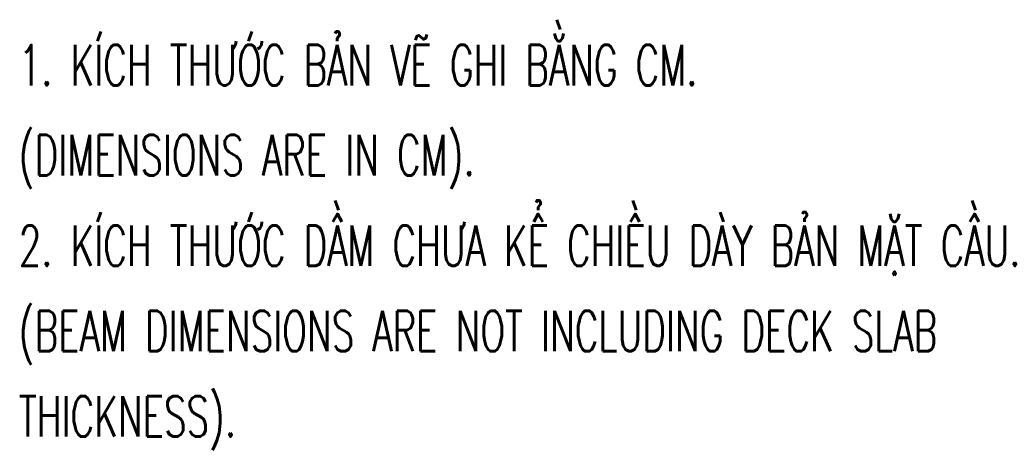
# Model space of a CAD drawing. Extents: x -687 to 941179, y -259 to 135874.
# Drawn here: x 821076 to 822851, y 101584 to 102349 of the extents above; entities that cross this region are included whole.
import ezdxf

# ---------------------------------------------------------------- set-up
doc = ezdxf.new("R2010")
doc.units = 0
doc.header["$MEASUREMENT"] = 0
doc.layers.add('Text', color=4, linetype='CONTINUOUS')
doc.styles.get("Standard").update_dxf_attribs({"font": 'vnsimpleh.shx', "width": 0.65})

msp = doc.modelspace()

# ---------------------------------------------------------------- texts
at = {"layer": 'Text', "width": 0.65}
for s, p in [('1. kÝch th\xadíc b¶n vÏ ghi b»ng cm.', (821073.6, 102232.9)), ('(dimensions are in cm).', (821073.6, 102072.9))]:
    msp.add_text(s, height=71.995, dxfattribs=at).set_placement(p)
at = {"layer": 'Text', "lineweight": 0, "width": 0.65}
for s, p in [('2. kÝch th\xadíc dÇm ch\xada kÓ chiÒu dµy b¶n mÆt cÇu.', (821073.6, 101911.6)), ('(beam dimensions are not including deck slab ', (821073.6, 101759.8)), ('thickness).', (821073.6, 101608))]:
    msp.add_text(s, height=72, dxfattribs=at).set_placement(p)

doc.saveas('drawing.dxf')
